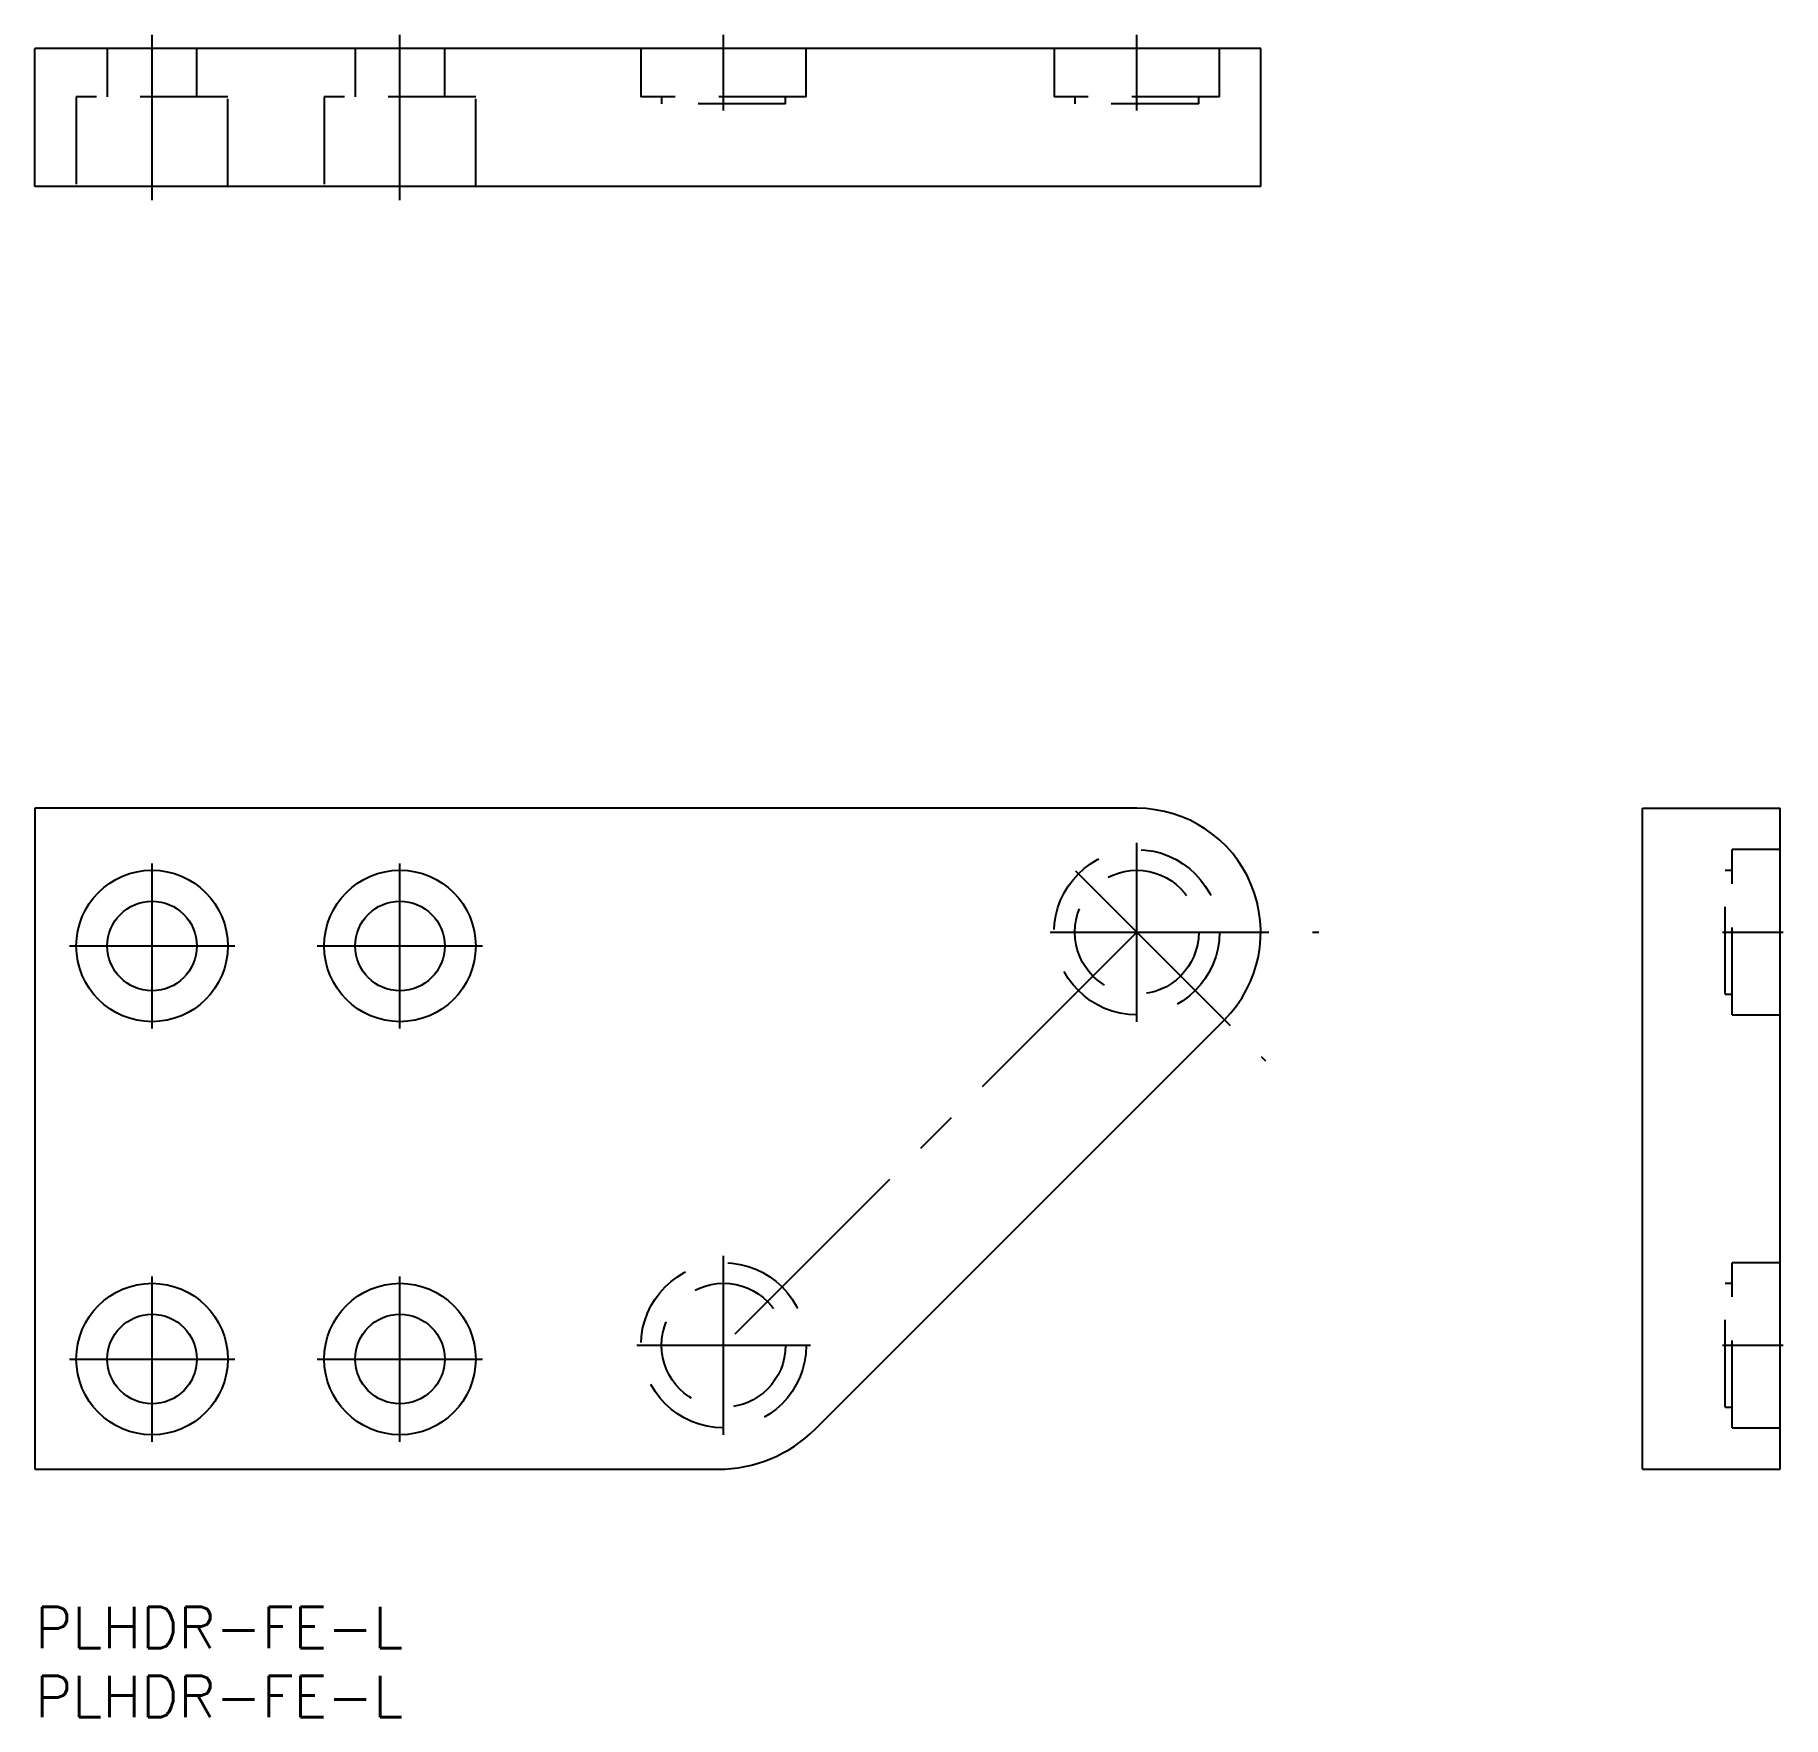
# Model space of a CAD drawing. Extents: x 0 to 127, y -8 to 114.
import ezdxf

# ---------------------------------------------------------------- set-up
doc = ezdxf.new("R2010")
doc.units = 0
doc.header["$LTSCALE"] = 0.5
doc.linetypes.add('CENTER', pattern=[50.8, 31.75, -6.35, 6.35, -6.35])
doc.linetypes.add('DASHED', pattern=[19.05, 12.7, -6.35])
for name, color, linetype in [('MSM_CENTER', 1, 'CENTER'), ('MSM_CONTINUOUS', 7, 'CONTINUOUS'), ('MSM_DASHED', 4, 'DASHED'), ('MSM_PART_NUMBER', 7, 'CONTINUOUS')]:
    doc.layers.add(name, color=color, linetype=linetype)
doc.styles.get("Standard").update_dxf_attribs({"font": 'txt.shx', "height": 3, "bigfont": 'bigfont.shx'})

msp = doc.modelspace()

# ---------------------------------------------------------------- linework, layer by layer
at = {"layer": 'MSM_CENTER'}
for p, q in [((8.5, 102.17), (8.5, 114.17)), ((26.5, 102.17), (26.5, 114.17)), ((50, 108.67), (50, 114.17)), ((80, 108.67), (80, 114.17)), ((80, 42.5), (80, 55.5)), ((8.5, 42), (8.5, 54)), ((26.5, 42), (26.5, 54)), ((75.55, 53.45), (89.35, 39.65)), ((80, 49), (50, 19)), ((73.7, 49), (93.22, 49)), ((122.52, 49), (126.92, 49)), ((2.5, 48), (14.5, 48)), ((20.5, 48), (32.5, 48)), ((50, 12.5), (50, 25.5)), ((8.5, 12), (8.5, 24)), ((26.5, 12), (26.5, 24)), ((2.5, 18), (14.5, 18)), ((20.5, 18), (32.5, 18)), ((43.7, 19), (56.3, 19)), ((122.52, 19), (126.92, 19))]:
    msp.add_line(p, q, dxfattribs=at)
at = {"layer": 'MSM_CONTINUOUS'}
for p, q in [((89, 113.17), (0, 113.17)), ((0, 103.17), (0, 113.17)), ((89, 103.17), (89, 113.17)), ((89, 103.17), (0, 103.17)), ((0, 58), (0, 10)), ((80, 58), (0, 58)), ((116.72, 10), (116.72, 58)), ((116.72, 58), (126.72, 58)), ((126.72, 10), (126.72, 58)), ((56.66, 12.93), (86.36, 42.64)), ((0, 10), (49.59, 10)), ((116.72, 10), (126.72, 10))]:
    msp.add_line(p, q, dxfattribs=at)
for centre, radius in [((8.5, 48), 5.5), ((26.5, 48), 5.5), ((8.5, 48), 3.25), ((26.5, 48), 3.25), ((8.5, 18), 5.5), ((26.5, 18), 5.5), ((8.5, 18), 3.25), ((26.5, 18), 3.25)]:
    msp.add_circle(centre, radius, dxfattribs=at)
for centre, radius, start, end in [((80, 49), 9, 315, 90), ((49.59, 20), 10, 270, 315)]:
    msp.add_arc(centre, radius, start, end, dxfattribs=at)
at = {"layer": 'MSM_DASHED'}
for p, q in [((5.25, 113.17), (5.25, 109.67)), ((11.75, 109.67), (11.75, 113.17)), ((23.25, 113.17), (23.25, 109.67)), ((29.75, 109.67), (29.75, 113.17)), ((44, 113.17), (44, 109.67)), ((56, 109.67), (56, 113.17)), ((74, 113.17), (74, 109.67)), ((86, 109.67), (86, 113.17)), ((3, 109.67), (3, 103.17)), ((14, 109.67), (3, 109.67)), ((14, 103.17), (14, 109.67)), ((21, 109.67), (21, 103.17)), ((32, 109.67), (21, 109.67)), ((32, 103.17), (32, 109.67)), ((56, 109.67), (44, 109.67)), ((45.5, 109.67), (45.5, 109.17)), ((54.5, 109.17), (45.5, 109.17)), ((54.5, 109.17), (54.5, 109.67)), ((86, 109.67), (74, 109.67)), ((75.5, 109.67), (75.5, 109.17)), ((84.5, 109.17), (75.5, 109.17)), ((84.5, 109.17), (84.5, 109.67)), ((123.22, 43), (123.22, 55)), ((126.72, 55), (123.22, 55)), ((122.72, 44.5), (122.72, 53.5)), ((122.72, 53.5), (123.22, 53.5)), ((122.72, 44.5), (123.22, 44.5)), ((123.22, 43), (126.72, 43)), ((123.22, 13), (123.22, 25)), ((126.72, 25), (123.22, 25)), ((122.72, 14.5), (122.72, 23.5)), ((122.72, 23.5), (123.22, 23.5)), ((122.72, 14.5), (123.22, 14.5)), ((123.22, 13), (126.72, 13))]:
    msp.add_line(p, q, dxfattribs=at)
for centre, radius in [((80, 49), 6), ((80, 49), 4.5), ((50, 19), 6), ((50, 19), 4.5)]:
    msp.add_circle(centre, radius, dxfattribs=at)

# ---------------------------------------------------------------- texts
at = {"layer": 'MSM_PART_NUMBER'}
for p in [(0, -3), (0, -8)]:
    msp.add_text('PLHDR-FE-L', height=3, dxfattribs=at).set_placement(p)

doc.saveas('drawing.dxf')
